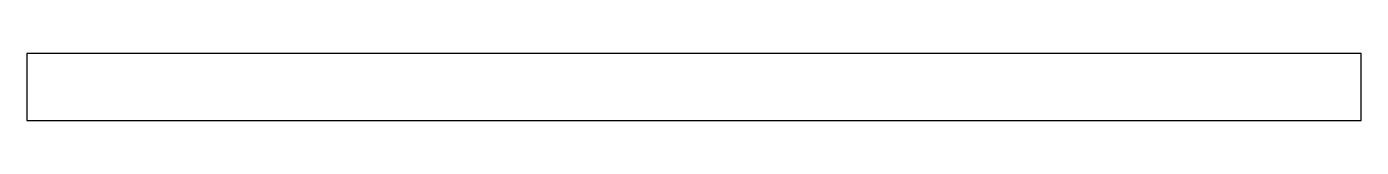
# Model space of a CAD drawing. Extents: x 0 to 20, y -0.5 to 0.5.
import ezdxf

# ---------------------------------------------------------------- set-up
doc = ezdxf.new("R2010")
doc.units = 0
doc.layers.get('0').update_dxf_attribs({"lineweight": 25})

msp = doc.modelspace()

# ---------------------------------------------------------------- linework, layer by layer
msp.add_lwpolyline([(20, -0.5), (20, 0.5), (0, 0.5), (0, -0.5)], close=True)

doc.saveas('drawing.dxf')
